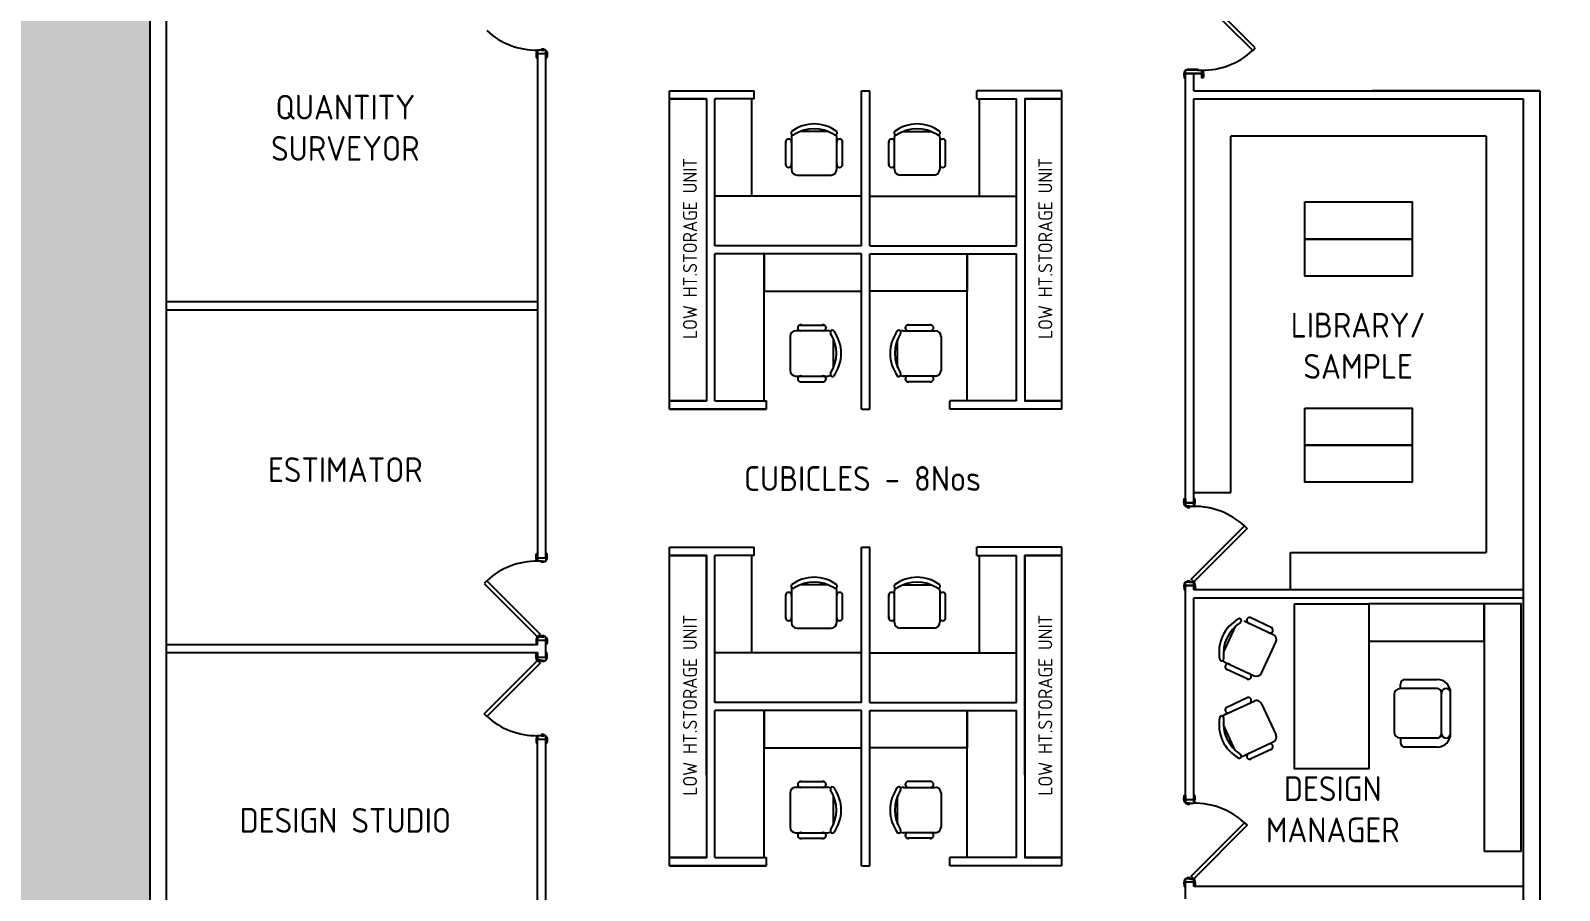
# Model space of a CAD drawing. Header units: inches. Extents: x 527079 to 698187, y -115864 to 63842.
# Drawn here: x 551540 to 570092, y -91417 to -80988 of the extents above; entities that cross this region are included whole.
import ezdxf

# ---------------------------------------------------------------- set-up
doc = ezdxf.new("R2010")
doc.units = ezdxf.units.IN
doc.header["$LTSCALE"] = 8
doc.header["$MEASUREMENT"] = 0
for name, color, linetype in [('doors_windows', 250, 'Continuous'), ('floor', 177, 'Continuous'), ('furn_eq', 34, 'Continuous'), ('hatch', 8, 'Continuous'), ('txt', 7, 'Continuous'), ('walls', 5, 'Continuous')]:
    doc.layers.add(name, color=color, linetype=linetype)
doc.styles.get("Standard").update_dxf_attribs({"font": 'isocp.shx'})

msp = doc.modelspace()

# ---------------------------------------------------------------- hatches: boundary and pattern name
at = {"layer": 'hatch'}
h = msp.add_hatch(color=254, dxfattribs=at)
h.paths.add_polyline_path([(552987, -99667), (533187, -99667), (533187, -74017), (533187, -39917), (697987, -39917), (697987, -110717), (623187, -110717), (623187, -105017), (623187, -104817), (603212, -104817), (603212, -73817), (552987, -73817)])
h.paths.add_polyline_path([(617987, -74717), (628187, -74717), (628187, -80917), (617987, -80917)], flags=16)

# ---------------------------------------------------------------- linework, layer by layer
at = {"layer": 'doors_windows', "color": 4, "ltscale": 10}
for p, q in [((557746, -81219, 0), (557741, -81219, 0)), ((557741, -81220, 0), (557741, -81219, 0)), ((557741, -81220, 0), (557742, -81220, 0)), ((557741, -81224, 0), (557741, -81222, 0)), ((557741, -81224, 0), (557741, -81222, 0)), ((557741, -81222, 0), (557742, -81222, 0)), ((557746, -81224, 0), (557741, -81224, 0)), ((557741, -81227, 0), (557774, -81227, 0)), ((557745, -81219, 0), (557742, -81219, 0)), ((557742, -81220, 0), (557742, -81219, 0)), ((557742, -81223, 0), (557742, -81222, 0)), ((557745, -81223, 0), (557742, -81223, 0)), ((557745, -81223, 0), (557745, -81219, 0)), ((557746, -81224, 0), (557746, -81219, 0)), ((557774, -81222, 0), (557774, -81227, 0)), ((565572, -81465), (565572, -81470)), ((565705, -81470), (565572, -81470)), ((565700, -81462), (565705, -81462)), ((565700, -81467), (565700, -81462)), ((565700, -81467), (565705, -81467)), ((565701, -81462), (565704, -81462)), ((565701, -81466), (565701, -81462)), ((565701, -81466), (565704, -81466)), ((565704, -81463), (565704, -81462)), ((565705, -81463), (565704, -81463)), ((565705, -81465), (565704, -81465)), ((565704, -81466), (565704, -81465)), ((565705, -81463), (565705, -81462)), ((565705, -81467), (565705, -81465)), ((565705, -81467), (565705, -81465)), ((565554, -86717, 0), (565554, -86667, 0)), ((565572, -86762, 0), (565572, -86757, 0)), ((565605, -86757, 0), (565572, -86757, 0)), ((565600, -86760, 0), (565600, -86765, 0)), ((565600, -86760, 0), (565605, -86760, 0)), ((565600, -86765, 0), (565605, -86765, 0)), ((565601, -86760, 0), (565604, -86760, 0)), ((565601, -86760, 0), (565601, -86764, 0)), ((565601, -86764, 0), (565604, -86764, 0)), ((565604, -86760, 0), (565604, -86761, 0)), ((565605, -86761, 0), (565604, -86761, 0)), ((565604, -86763, 0), (565604, -86764, 0)), ((565605, -86763, 0), (565604, -86763, 0)), ((565605, -86760, 0), (565605, -86761, 0)), ((565605, -86760, 0), (565605, -86761, 0)), ((565605, -86763, 0), (565605, -86765, 0)), ((565654, -86717, 0), (565654, -86667, 0)), ((565654, -86667, 0), (565654, -86717, 0)), ((557741, -87422, 0), (557774, -87422, 0)), ((557741, -87425, 0), (557741, -87427, 0)), ((557746, -87425, 0), (557741, -87425, 0)), ((557741, -87425, 0), (557741, -87427, 0)), ((557741, -87427, 0), (557742, -87427, 0)), ((557741, -87429, 0), (557741, -87430, 0)), ((557741, -87429, 0), (557742, -87429, 0)), ((557746, -87430, 0), (557741, -87430, 0)), ((557742, -87426, 0), (557742, -87427, 0)), ((557745, -87426, 0), (557742, -87426, 0)), ((557742, -87429, 0), (557742, -87430, 0)), ((557745, -87430, 0), (557742, -87430, 0)), ((557745, -87426, 0), (557745, -87430, 0)), ((557746, -87425, 0), (557746, -87430, 0)), ((557774, -87427, 0), (557774, -87422, 0)), ((565554, -87767, 0), (565554, -87699, 0)), ((565572, -87672, 0), (565572, -87677, 0)), ((565605, -87677, 0), (565572, -87677, 0)), ((565600, -87669, 0), (565605, -87669, 0)), ((565600, -87674, 0), (565600, -87669, 0)), ((565600, -87674, 0), (565605, -87674, 0)), ((565601, -87669, 0), (565604, -87669, 0)), ((565601, -87673, 0), (565601, -87669, 0)), ((565601, -87673, 0), (565604, -87673, 0)), ((565604, -87670, 0), (565604, -87669, 0)), ((565605, -87670, 0), (565604, -87670, 0)), ((565605, -87672, 0), (565604, -87672, 0)), ((565604, -87673, 0), (565604, -87672, 0)), ((565605, -87670, 0), (565605, -87669, 0)), ((565605, -87674, 0), (565605, -87672, 0)), ((565605, -87674, 0), (565605, -87672, 0)), ((565619, -87673, 0), (565657, -87673, 0)), ((565619, -87673, 0), (565619, -87675, 0)), ((565619, -87675, 0), (565656, -87675, 0)), ((565619, -87677, 0), (565619, -87679, 0)), ((565619, -87677, 0), (565656, -87677, 0)), ((565619, -87679, 0), (565657, -87679, 0)), ((565654, -87676, 0), (565667, -87676, 0)), ((565654, -87767, 0), (565654, -87717, 0)), ((565654, -87767, 0), (565654, -87717, 0)), ((565661, -87669, 0), (565661, -87682, 0)), ((557692, -88341, 0), (557679, -88341, 0)), ((557685, -88335, 0), (557685, -88348, 0)), ((557727, -88338, 0), (557689, -88338, 0)), ((557727, -88344, 0), (557689, -88344, 0)), ((557727, -88340, 0), (557690, -88340, 0)), ((557727, -88342, 0), (557690, -88342, 0)), ((557692, -88432, 0), (557692, -88382, 0)), ((557727, -88338, 0), (557727, -88340, 0)), ((557727, -88342, 0), (557727, -88344, 0)), ((557741, -88336, 0), (557741, -88334, 0)), ((557746, -88334, 0), (557741, -88334, 0)), ((557741, -88336, 0), (557742, -88336, 0)), ((557741, -88338, 0), (557742, -88338, 0)), ((557741, -88339, 0), (557741, -88338, 0)), ((557741, -88339, 0), (557741, -88338, 0)), ((557746, -88339, 0), (557741, -88339, 0)), ((557741, -88342, 0), (557774, -88342, 0)), ((557742, -88336, 0), (557742, -88335, 0)), ((557745, -88335, 0), (557742, -88335, 0)), ((557742, -88339, 0), (557742, -88338, 0)), ((557745, -88339, 0), (557742, -88339, 0)), ((557745, -88339, 0), (557745, -88335, 0)), ((557746, -88339, 0), (557746, -88334, 0)), ((557774, -88337, 0), (557774, -88342, 0)), ((557792, -88432, 0), (557792, -88365, 0)), ((557692, -88628, 0), (557679, -88628, 0)), ((557685, -88634, 0), (557685, -88621, 0)), ((557727, -88625, 0), (557689, -88625, 0)), ((557727, -88631, 0), (557689, -88631, 0)), ((557727, -88627, 0), (557690, -88627, 0)), ((557727, -88629, 0), (557690, -88629, 0)), ((557692, -88537, 0), (557692, -88587, 0)), ((557727, -88627, 0), (557727, -88625, 0)), ((557727, -88631, 0), (557727, -88629, 0)), ((557741, -88627, 0), (557774, -88627, 0)), ((557741, -88630, 0), (557741, -88631, 0)), ((557741, -88630, 0), (557741, -88631, 0)), ((557746, -88630, 0), (557741, -88630, 0)), ((557741, -88631, 0), (557742, -88631, 0)), ((557741, -88633, 0), (557742, -88633, 0)), ((557741, -88633, 0), (557741, -88635, 0)), ((557746, -88635, 0), (557741, -88635, 0)), ((557745, -88630, 0), (557742, -88630, 0)), ((557742, -88630, 0), (557742, -88631, 0)), ((557742, -88633, 0), (557742, -88634, 0)), ((557745, -88634, 0), (557742, -88634, 0)), ((557745, -88630, 0), (557745, -88634, 0)), ((557746, -88630, 0), (557746, -88635, 0)), ((557774, -88632, 0), (557774, -88627, 0)), ((557746, -89534, 0), (557741, -89534, 0)), ((557741, -89536, 0), (557741, -89534, 0)), ((557741, -89536, 0), (557742, -89536, 0)), ((557741, -89539, 0), (557741, -89538, 0)), ((557741, -89539, 0), (557741, -89538, 0)), ((557741, -89538, 0), (557742, -89538, 0)), ((557746, -89539, 0), (557741, -89539, 0)), ((557741, -89542, 0), (557774, -89542, 0)), ((557745, -89535, 0), (557742, -89535, 0)), ((557742, -89536, 0), (557742, -89535, 0)), ((557742, -89539, 0), (557742, -89538, 0)), ((557745, -89539, 0), (557742, -89539, 0)), ((557745, -89539, 0), (557745, -89535, 0)), ((557746, -89539, 0), (557746, -89534, 0)), ((557774, -89537, 0), (557774, -89542, 0)), ((565572, -90362, 0), (565572, -90357, 0)), ((565605, -90357, 0), (565572, -90357, 0)), ((565600, -90360, 0), (565600, -90365, 0)), ((565600, -90360, 0), (565605, -90360, 0)), ((565600, -90365, 0), (565605, -90365, 0)), ((565601, -90360, 0), (565604, -90360, 0)), ((565601, -90360, 0), (565601, -90364, 0)), ((565601, -90364, 0), (565604, -90364, 0)), ((565604, -90360, 0), (565604, -90361, 0)), ((565605, -90361, 0), (565604, -90361, 0)), ((565604, -90363, 0), (565604, -90364, 0)), ((565605, -90363, 0), (565604, -90363, 0)), ((565605, -90360, 0), (565605, -90361, 0)), ((565605, -90360, 0), (565605, -90361, 0)), ((565605, -90363, 0), (565605, -90365, 0)), ((565572, -91272, 0), (565572, -91277, 0)), ((565605, -91277, 0), (565572, -91277, 0)), ((565600, -91269, 0), (565605, -91269, 0)), ((565600, -91274, 0), (565600, -91269, 0)), ((565600, -91274, 0), (565605, -91274, 0)), ((565601, -91269, 0), (565604, -91269, 0)), ((565601, -91273, 0), (565601, -91269, 0)), ((565601, -91273, 0), (565604, -91273, 0)), ((565604, -91270, 0), (565604, -91269, 0)), ((565605, -91270, 0), (565604, -91270, 0)), ((565605, -91272, 0), (565604, -91272, 0)), ((565604, -91273, 0), (565604, -91272, 0)), ((565605, -91270, 0), (565605, -91269, 0)), ((565605, -91274, 0), (565605, -91272, 0)), ((565605, -91274, 0), (565605, -91272, 0)), ((565619, -91273, 0), (565657, -91273, 0)), ((565619, -91273, 0), (565619, -91275, 0)), ((565619, -91275, 0), (565656, -91275, 0)), ((565619, -91277, 0), (565619, -91279, 0)), ((565619, -91277, 0), (565656, -91277, 0)), ((565619, -91279, 0), (565657, -91279, 0)), ((565654, -91276, 0), (565667, -91276, 0)), ((565661, -91269, 0), (565661, -91282, 0)), ((565554, -91367, 0), (565554, -91299, 0))]:
    msp.add_line(p, q, dxfattribs=at)
for points in [[(566401, -81199), (565754, -80552), (565722, -80583), (566370, -81231)], [(565554, -81545), (565554, -81495), (565546, -81495), (565546, -81545)], [(565754, -81545), (565754, -81495), (565762, -81495), (565762, -81545)]]:
    msp.add_lwpolyline(points, close=True, dxfattribs=at)
at = {"layer": 'doors_windows', "color": 4, "ltscale": 10, "elevation": 0}
for points in [[(557684, -81252), (557692, -81252), (557692, -81237), (557682, -81237, 0.149634), (557678, -81317), (557692, -81317), (557692, -81302), (557684, -81302)], [(557741, -81227), (557692, -81227), (557692, -81267), (557792, -81267), (557792, -81228, 0.414214), (557785, -81222), (557774, -81222), (557774, -81222, 0.414214), (557767, -81215), (557767, -81215), (557767, -81212), (557741, -81212)], [(557800, -81252), (557792, -81252), (557792, -81237), (557802, -81237, -0.149634), (557806, -81317), (557792, -81317), (557792, -81302), (557800, -81302)], [(565546, -86732), (565554, -86732), (565554, -86747), (565544, -86747, -0.149634), (565540, -86667), (565554, -86667), (565554, -86682), (565546, -86682)], [(565605, -86757), (565654, -86757), (565654, -86717), (565554, -86717), (565554, -86755, 0.414214), (565561, -86762), (565572, -86762), (565572, -86762, 0.414214), (565579, -86768), (565579, -86768), (565579, -86772), (565605, -86772)], [(565662, -86732), (565654, -86732), (565654, -86747), (565664, -86747, 0.149634), (565668, -86667), (565654, -86667), (565654, -86682), (565662, -86682)], [(557684, -87397), (557692, -87397), (557692, -87412), (557682, -87412, -0.149634), (557678, -87332), (557692, -87332), (557692, -87347), (557684, -87347)], [(557741, -87422), (557692, -87422), (557692, -87382), (557792, -87382), (557792, -87421, -0.414214), (557785, -87427), (557774, -87427), (557774, -87427, -0.414214), (557767, -87434), (557767, -87434), (557767, -87437), (557741, -87437)], [(557800, -87397), (557792, -87397), (557792, -87412), (557802, -87412, 0.149634), (557806, -87332), (557792, -87332), (557792, -87347), (557800, -87347)], [(565546, -87702), (565554, -87702), (565554, -87687), (565544, -87687, 0.149634), (565540, -87767), (565554, -87767), (565554, -87752), (565546, -87752)], [(565605, -87677), (565654, -87677), (565654, -87717), (565554, -87717), (565554, -87678, -0.414214), (565561, -87672), (565572, -87672), (565572, -87672, -0.414214), (565579, -87665), (565579, -87665), (565579, -87662), (565605, -87662)], [(565662, -87702), (565654, -87702), (565654, -87687), (565664, -87687, -0.149634), (565668, -87767), (565654, -87767), (565654, -87752), (565662, -87752)], [(557684, -88367), (557692, -88367), (557692, -88352), (557682, -88352, 0.149634), (557678, -88432), (557692, -88432), (557692, -88417), (557684, -88417)], [(557741, -88342), (557692, -88342), (557692, -88382), (557792, -88382), (557792, -88344, 0.414214), (557785, -88337), (557774, -88337), (557774, -88337, 0.414214), (557767, -88331), (557767, -88331), (557767, -88327), (557741, -88327)], [(557800, -88367), (557792, -88367), (557792, -88352), (557802, -88352, -0.149634), (557806, -88432), (557792, -88432), (557792, -88417), (557800, -88417)], [(557684, -88602), (557692, -88602), (557692, -88617), (557682, -88617, -0.149634), (557678, -88537), (557692, -88537), (557692, -88552), (557684, -88552)], [(557741, -88627), (557692, -88627), (557692, -88587), (557792, -88587), (557792, -88625, -0.414214), (557785, -88632), (557774, -88632), (557774, -88632, -0.414214), (557767, -88638), (557767, -88638), (557767, -88642), (557741, -88642)], [(557800, -88602), (557792, -88602), (557792, -88617), (557802, -88617, 0.149634), (557806, -88537), (557792, -88537), (557792, -88552), (557800, -88552)], [(557684, -89567), (557692, -89567), (557692, -89552), (557682, -89552, 0.149634), (557678, -89632), (557692, -89632), (557692, -89617), (557684, -89617)], [(557741, -89542), (557692, -89542), (557692, -89582), (557792, -89582), (557792, -89544, 0.414214), (557785, -89537), (557774, -89537), (557774, -89537, 0.414214), (557767, -89531), (557767, -89531), (557767, -89527), (557741, -89527)], [(557800, -89567), (557792, -89567), (557792, -89552), (557802, -89552, -0.149634), (557806, -89632), (557792, -89632), (557792, -89617), (557800, -89617)], [(565546, -90332), (565554, -90332), (565554, -90347), (565544, -90347, -0.149634), (565540, -90267), (565554, -90267), (565554, -90282), (565546, -90282)], [(565605, -90357), (565654, -90357), (565654, -90317), (565554, -90317), (565554, -90355, 0.414214), (565561, -90362), (565572, -90362), (565572, -90362, 0.414214), (565579, -90368), (565579, -90368), (565579, -90372), (565605, -90372)], [(565662, -90332), (565654, -90332), (565654, -90347), (565664, -90347, 0.149634), (565668, -90267), (565654, -90267), (565654, -90282), (565662, -90282)], [(565605, -91277), (565654, -91277), (565654, -91317), (565554, -91317), (565554, -91278, -0.414214), (565561, -91272), (565572, -91272), (565572, -91272, -0.414214), (565579, -91265), (565579, -91265), (565579, -91262), (565605, -91262)], [(565546, -91302), (565554, -91302), (565554, -91287), (565544, -91287, 0.149634), (565540, -91367), (565554, -91367), (565554, -91352), (565546, -91352)], [(565662, -91302), (565654, -91302), (565654, -91287), (565664, -91287, -0.149634), (565668, -91367), (565654, -91367), (565654, -91352), (565662, -91352)]]:
    msp.add_lwpolyline(points, format="xyb", close=True, dxfattribs=at)
for points in [[(557692, -81302), (557692, -81252), (557684, -81252), (557684, -81302)], [(557792, -81302), (557792, -81252), (557800, -81252), (557800, -81302)], [(565554, -86682), (565554, -86732), (565546, -86732), (565546, -86682)], [(565654, -86682), (565654, -86732), (565662, -86732), (565662, -86682)], [(566301, -87027), (565654, -87675), (565622, -87643), (566270, -86995)], [(557692, -87347), (557692, -87397), (557684, -87397), (557684, -87347)], [(557792, -87347), (557792, -87397), (557800, -87397), (557800, -87347)], [(557044, -87693), (557692, -88340), (557724, -88309), (557076, -87661)], [(565554, -87752), (565554, -87702), (565546, -87702), (565546, -87752)], [(565654, -87752), (565654, -87702), (565662, -87702), (565662, -87752)], [(557692, -88417), (557692, -88367), (557684, -88367), (557684, -88417)], [(557044, -89276), (557692, -88629), (557724, -88660), (557076, -89308)], [(557692, -88552), (557692, -88602), (557684, -88602), (557684, -88552)], [(557792, -88552), (557792, -88602), (557800, -88602), (557800, -88552)], [(557692, -89617), (557692, -89567), (557684, -89567), (557684, -89617)], [(557792, -89617), (557792, -89567), (557800, -89567), (557800, -89617)], [(565554, -90282), (565554, -90332), (565546, -90332), (565546, -90282)], [(565654, -90282), (565654, -90332), (565662, -90332), (565662, -90282)], [(566301, -90627), (565654, -91275), (565622, -91243), (566270, -90595)], [(565554, -91352), (565554, -91302), (565546, -91302), (565546, -91352)], [(565654, -91352), (565654, -91302), (565662, -91302), (565662, -91352)]]:
    msp.add_lwpolyline(points, close=True, dxfattribs=at)
at = {"layer": 'doors_windows', "color": 4, "ltscale": 10}
for points in [[(565546, -81495), (565554, -81495), (565554, -81480), (565544, -81480, 0.149634), (565540, -81560), (565554, -81560), (565554, -81545), (565546, -81545)], [(565705, -81470), (565754, -81470), (565754, -81510), (565554, -81510), (565554, -81471, -0.414214), (565561, -81465), (565572, -81465), (565572, -81465, -0.414214), (565579, -81458), (565579, -81458), (565579, -81455), (565705, -81455)], [(565762, -81495), (565754, -81495), (565754, -81480), (565764, -81480, -0.149634), (565768, -81560), (565754, -81560), (565754, -81545), (565762, -81545)]]:
    msp.add_lwpolyline(points, format="xyb", close=True, dxfattribs=at)
for points in [[(565754, -81560), (565755, -81545)], [(565654, -87767), (565655, -87752)], [(557692, -88432), (557691, -88417)], [(557692, -88537), (557691, -88552)], [(565654, -91367), (565655, -91352)]]:
    msp.add_lwpolyline(points, dxfattribs=at)
for centre, radius in [((565661, -87676, 0), 5), ((565661, -87676, 0), 3), ((557685, -88341, 0), 5), ((557685, -88341, 0), 3), ((557685, -88628, 0), 5), ((557685, -88628, 0), 3), ((565661, -91276, 0), 5), ((565661, -91276, 0), 3)]:
    msp.add_circle(centre, radius, dxfattribs=at)
for centre, radius, start, end in [((557680, -80335, 0), 890, 227.2412, 270.7503), ((557739, -81221, 0), 2, 27.6086, 332.3914), ((557741, -81220, 0), 0.75, 204.8256, 332.2413), ((557741, -81222, 0), 0.75, 27.7587, 155.1744), ((557744, -81221, 0), 1.75, 210.5018, 149.4982), ((565765, -80578), 890, 269.2497, 312.7588), ((565702, -81464), 1.75, 30.5018, 329.4982), ((565704, -81463), 0.75, 207.7587, 335.1744), ((565704, -81465), 0.75, 24.8256, 152.2413), ((565707, -81464), 2, 207.6086, 152.3914), ((565602, -86762, 0), 1.75, 30.5018, 329.4982), ((565604, -86761, 0), 0.75, 207.7587, 335.1744), ((565604, -86763, 0), 0.75, 24.8256, 152.2413), ((565607, -86762, 0), 2, 207.6086, 152.3914), ((565665, -87649, 0), 890, 47.2412, 90.7503), ((557680, -88314, 0), 890, 89.2497, 132.7588), ((557739, -87428, 0), 2, 27.6086, 332.3914), ((557741, -87427, 0), 0.75, 204.8256, 332.2413), ((557741, -87429, 0), 0.75, 27.7587, 155.1744), ((557744, -87428, 0), 1.75, 210.5018, 149.4982), ((565602, -87671, 0), 1.75, 30.5018, 329.4982), ((565604, -87670, 0), 0.75, 207.7587, 335.1744), ((565604, -87672, 0), 0.75, 24.8256, 152.2413), ((565607, -87671, 0), 2, 207.6086, 152.3914), ((557739, -88337, 0), 2, 27.6086, 332.3914), ((557741, -88336, 0), 0.75, 204.8256, 332.2413), ((557741, -88338, 0), 0.75, 27.7587, 155.1744), ((557744, -88337, 0), 1.75, 210.5018, 149.4982), ((557739, -88632, 0), 2, 27.6086, 332.3914), ((557741, -88631, 0), 0.75, 204.8256, 332.2413), ((557741, -88633, 0), 0.75, 27.7587, 155.1744), ((557744, -88632, 0), 1.75, 210.5018, 149.4982), ((557680, -88650, 0), 890, 227.2412, 270.7503), ((557739, -89537, 0), 2, 27.6086, 332.3914), ((557741, -89536, 0), 0.75, 204.8256, 332.2413), ((557741, -89538, 0), 0.75, 27.7587, 155.1744), ((557744, -89537, 0), 1.75, 210.5018, 149.4982), ((565602, -90362, 0), 1.75, 30.5018, 329.4982), ((565604, -90361, 0), 0.75, 207.7587, 335.1744), ((565604, -90363, 0), 0.75, 24.8256, 152.2413), ((565607, -90362, 0), 2, 207.6086, 152.3914), ((565665, -91249, 0), 890, 47.2412, 90.7503), ((565602, -91271, 0), 1.75, 30.5018, 329.4982), ((565604, -91270, 0), 0.75, 207.7587, 335.1744), ((565604, -91272, 0), 0.75, 24.8256, 152.2413), ((565607, -91271, 0), 2, 207.6086, 152.3914)]:
    msp.add_arc(centre, radius, start, end, dxfattribs=at)
at = {"layer": 'floor'}
for p, q in [((565654, -90317, 0), (565654, -90267, 0)), ((565654, -90267, 0), (565654, -90317, 0))]:
    msp.add_line(p, q, dxfattribs=at)
at = {"layer": 'furn_eq'}
for p, q in [((560292, -82997, 0), (560292, -81817, 0)), ((563054, -82997, 0), (563054, -81817, 0)), ((560703, -82622, 0), (560703, -82330, 0)), ((560773, -82281, 0), (560773, -82671, 0)), ((561218, -82213, 0), (560877, -82213, 0)), ((561323, -82671, 0), (561323, -82281, 0)), ((561392, -82622, 0), (561392, -82330, 0)), ((561954, -82622, 0), (561954, -82330, 0)), ((562023, -82671, 0), (562023, -82281, 0)), ((562127, -82213, 0), (562468, -82213, 0)), ((562573, -82281, 0), (562573, -82671, 0)), ((562643, -82622, 0), (562643, -82330, 0)), ((566104, -86591, 0), (566104, -82267, 0)), ((569204, -82267, 0), (566104, -82267, 0)), ((569204, -82267, 0), (569204, -87317, 0)), ((560842, -82740, 0), (561254, -82740, 0)), ((562504, -82740, 0), (562092, -82740, 0)), ((561623, -82997, 0), (559842, -82997, 0)), ((561723, -82997, 0), (563504, -82997, 0)), ((560442, -85478, 0), (560442, -83697, 0)), ((560442, -83697, 0), (560442, -84147, 0)), ((562904, -85478, 0), (562904, -83697, 0)), ((562904, -83697, 0), (562904, -84147, 0)), ((560442, -84147, 0), (561623, -84147, 0)), ((562904, -84147, 0), (561723, -84147, 0)), ((560875, -84559, 0), (561167, -84559, 0)), ((562471, -84559, 0), (562179, -84559, 0)), ((560757, -84697, 0), (560757, -85110, 0)), ((561216, -84628, 0), (560826, -84628, 0)), ((561285, -85074, 0), (561285, -84733, 0)), ((562061, -85074, 0), (562061, -84733, 0)), ((562130, -84628, 0), (562520, -84628, 0)), ((562588, -84697, 0), (562588, -85110, 0)), ((560826, -85178, 0), (561216, -85178, 0)), ((560875, -85247, 0), (561167, -85247, 0)), ((562520, -85178, 0), (562130, -85178, 0)), ((562471, -85247, 0), (562179, -85247, 0)), ((565654, -86591, 0), (566104, -86591, 0)), ((560292, -88536, 0), (560292, -87355, 0)), ((563054, -88536, 0), (563054, -87355, 0)), ((566829, -87767, 0), (566829, -87317, 0)), ((566829, -87317, 0), (569204, -87317, 0)), ((561218, -87710, 0), (560877, -87710, 0)), ((562127, -87710, 0), (562468, -87710, 0)), ((560703, -88120, 0), (560703, -87827, 0)), ((560773, -87779, 0), (560773, -88168, 0)), ((561323, -88168, 0), (561323, -87779, 0)), ((561392, -88120, 0), (561392, -87827, 0)), ((561954, -88120, 0), (561954, -87827, 0)), ((562023, -88168, 0), (562023, -87779, 0)), ((562573, -87779, 0), (562573, -88168, 0)), ((562643, -88120, 0), (562643, -87827, 0)), ((566604, -88232, 0), (566339, -88108, 0)), ((560842, -88237, 0), (561254, -88237, 0)), ((562504, -88237, 0), (562092, -88237, 0)), ((566159, -88215, 0), (566015, -88524, 0)), ((566619, -88315, 0), (566266, -88150, 0)), ((566477, -88780, 0), (566652, -88406, 0)), ((561623, -88536, 0), (559842, -88536, 0)), ((561723, -88536, 0), (563504, -88536, 0)), ((566033, -88648, 0), (566386, -88813, 0)), ((566312, -88856, 0), (566048, -88732, 0)), ((568217, -88859, 0), (568608, -88859, 0)), ((568087, -89043, 0), (568087, -89493, 0)), ((568162, -88968, 0), (568162, -88914, 0)), ((568608, -88968, 0), (568162, -88968, 0)), ((568662, -89514, 0), (568662, -89023, 0)), ((568772, -89514, 0), (568772, -89023, 0)), ((560442, -91017, 0), (560442, -89236, 0)), ((560442, -89236, 0), (560442, -89686, 0)), ((562904, -91017, 0), (562904, -89236, 0)), ((562904, -89236, 0), (562904, -89686, 0)), ((566033, -89285, 0), (566386, -89120, 0)), ((566312, -89078, 0), (566048, -89201, 0)), ((566477, -89153, 0), (566652, -89527, 0)), ((566159, -89718, 0), (566015, -89409, 0)), ((568162, -89568, 0), (568608, -89568, 0)), ((568162, -89568, 0), (568162, -89623, 0)), ((560442, -89686, 0), (561623, -89686, 0)), ((562904, -89686, 0), (561723, -89686, 0)), ((566619, -89619, 0), (566266, -89783, 0)), ((566604, -89702, 0), (566339, -89825, 0)), ((568217, -89677, 0), (568608, -89677, 0)), ((560875, -90097, 0), (561167, -90097, 0)), ((562471, -90097, 0), (562179, -90097, 0)), ((560757, -90235, 0), (560757, -90648, 0)), ((561216, -90167, 0), (560826, -90167, 0)), ((561285, -90612, 0), (561285, -90271, 0)), ((562061, -90612, 0), (562061, -90271, 0)), ((562130, -90167, 0), (562520, -90167, 0)), ((562588, -90235, 0), (562588, -90648, 0)), ((560826, -90717, 0), (561216, -90717, 0)), ((562520, -90717, 0), (562130, -90717, 0)), ((560875, -90785, 0), (561167, -90785, 0)), ((562471, -90785, 0), (562179, -90785, 0))]:
    msp.add_line(p, q, dxfattribs=at)
at = {"layer": 'furn_eq', "elevation": 0}
for points in [[(559292, -81817), (559742, -81817), (559742, -85478), (559292, -85478)], [(564054, -81817), (563604, -81817), (563604, -85478), (564054, -85478)], [(567004, -83067), (568304, -83067), (568304, -83517), (567004, -83517)], [(567004, -83517), (568304, -83517), (568304, -83967), (567004, -83967)], [(567004, -85567), (568304, -85567), (568304, -86017), (567004, -86017)], [(567004, -86017), (568304, -86017), (568304, -86467), (567004, -86467)], [(559292, -87355), (559742, -87355), (559742, -91017), (559292, -91017)], [(564054, -87355), (563604, -87355), (563604, -91017), (564054, -91017)], [(567779, -88392), (569179, -88392), (569179, -87942), (567779, -87942)], [(569179, -90942), (569629, -90942), (569629, -87942), (569179, -87942)]]:
    msp.add_lwpolyline(points, close=True, dxfattribs=at)
at = {"layer": 'furn_eq'}
msp.add_lwpolyline([(566879, -87942), (567779, -87942), (567779, -89942), (566879, -89942)], close=True, dxfattribs=at)
for centre, radius, start, end in [((561048, -82579, 0), 458, 53.1301, 126.8699), ((561048, -82629, 0), 450, 57.5758, 122.4242), ((562298, -82579, 0), 458, 53.1301, 126.8699), ((562298, -82629, 0), 450, 57.5758, 122.4242), ((560738, -82340, 0), 35.8, 343.7398, 196.2602), ((560793, -82228, 0), 25.1, 143.3099, 302.0274), ((560842, -82281, 0), 68.8, 152.4156, 180), ((561303, -82228, 0), 25.1, 237.9726, 36.6901), ((561254, -82281, 0), 68.8, 0, 27.5844), ((561357, -82340, 0), 35.8, 343.7398, 196.2602), ((561989, -82340, 0), 35.8, 343.7398, 196.2602), ((562043, -82228, 0), 25.1, 143.3099, 302.0274), ((562092, -82281, 0), 68.8, 152.4156, 180), ((562553, -82228, 0), 25.1, 237.9726, 36.6901), ((562504, -82281, 0), 68.8, 0, 27.5844), ((562608, -82340, 0), 35.8, 343.7398, 196.2602), ((560738, -82612, 0), 35.8, 163.7398, 16.2602), ((560842, -82671, 0), 68.8, 180, 270), ((561254, -82671, 0), 68.8, 270, 0), ((561357, -82612, 0), 35.8, 163.7398, 16.2602), ((561989, -82612, 0), 35.8, 163.7398, 16.2602), ((562092, -82671, 0), 68.8, 180, 270), ((562504, -82671, 0), 68.8, 270, 0), ((562608, -82612, 0), 35.8, 163.7398, 16.2602), ((560885, -84593, 0), 35.8, 73.7398, 286.2602), ((561157, -84593, 0), 35.8, 253.7398, 106.2602), ((562189, -84593, 0), 35.8, 73.7398, 286.2602), ((562461, -84593, 0), 35.8, 253.7398, 106.2602), ((560826, -84697, 0), 68.8, 90, 180), ((561216, -84697, 0), 68.8, 62.4156, 90), ((561270, -84648, 0), 25.1, 53.3099, 212.0274), ((560868, -84903, 0), 450, 327.5758, 32.4242), ((560918, -84903, 0), 458, 323.1301, 36.8699), ((562428, -84903, 0), 458, 143.1301, 216.8699), ((562478, -84903, 0), 450, 147.5758, 212.4242), ((562076, -84648, 0), 25.1, 327.9726, 126.6901), ((562130, -84697, 0), 68.8, 90, 117.5844), ((562520, -84697, 0), 68.8, 0, 90), ((560826, -85110, 0), 68.8, 180, 270), ((561270, -85158, 0), 25.1, 147.9726, 306.6901), ((562076, -85158, 0), 25.1, 233.3099, 32.0274), ((562520, -85110, 0), 68.8, 270, 0), ((560885, -85213, 0), 35.8, 73.7398, 286.2602), ((561157, -85213, 0), 35.8, 253.7398, 106.2602), ((561216, -85110, 0), 68.8, 270, 297.5844), ((562130, -85110, 0), 68.8, 242.4156, 270), ((562189, -85213, 0), 35.8, 73.7398, 286.2602), ((562461, -85213, 0), 35.8, 253.7398, 106.2602), ((560793, -87725, 0), 25.1, 143.3099, 302.0274), ((561048, -88077, 0), 458, 53.1301, 126.8699), ((560842, -87779, 0), 68.8, 152.4156, 180), ((561048, -88127, 0), 450, 57.5758, 122.4242), ((561303, -87725, 0), 25.1, 237.9726, 36.6901), ((561254, -87779, 0), 68.8, 0, 27.5844), ((562043, -87725, 0), 25.1, 143.3099, 302.0274), ((562298, -88077, 0), 458, 53.1301, 126.8699), ((562092, -87779, 0), 68.8, 152.4156, 180), ((562298, -88127, 0), 450, 57.5758, 122.4242), ((562553, -87725, 0), 25.1, 237.9726, 36.6901), ((562504, -87779, 0), 68.8, 0, 27.5844), ((560738, -87838, 0), 35.8, 343.7398, 196.2602), ((561357, -87838, 0), 35.8, 343.7398, 196.2602), ((561989, -87838, 0), 35.8, 343.7398, 196.2602), ((562608, -87838, 0), 35.8, 343.7398, 196.2602), ((560738, -88110, 0), 35.8, 163.7398, 16.2602), ((561357, -88110, 0), 35.8, 163.7398, 16.2602), ((561989, -88110, 0), 35.8, 163.7398, 16.2602), ((562608, -88110, 0), 35.8, 163.7398, 16.2602), ((566419, -88525, 0), 458, 118.1185, 191.8583), ((566208, -88145, 0), 25.1, 302.9609, 101.6784), ((566333, -88143, 0), 35.8, 48.7281, 261.2486), ((560842, -88168, 0), 68.8, 180, 270), ((561254, -88168, 0), 68.8, 270, 0), ((562092, -88168, 0), 68.8, 180, 270), ((562504, -88168, 0), 68.8, 270, 0), ((566464, -88546, 0), 450, 122.5641, 187.4126), ((566580, -88259, 0), 35.8, 228.7281, 81.2486), ((566590, -88377, 0), 68.8, 334.9884, 64.9884), ((565993, -88607, 0), 25.1, 208.2983, 7.0158), ((566062, -88586, 0), 68.8, 217.4039, 244.9884), ((566071, -88705, 0), 35.8, 48.7281, 261.2486), ((566318, -88820, 0), 35.8, 228.7281, 81.2486), ((566415, -88751, 0), 68.8, 244.9884, 334.9884), ((568217, -88914, 0), 54.5, 90, 180), ((568608, -89023, 0), 164, 0, 90), ((568162, -89043, 0), 75, 90, 180), ((568608, -89023, 0), 54.5, 0, 90), ((568717, -89023, 0), 54.5, 0, 180), ((566071, -89228, 0), 35.8, 98.7514, 311.2719), ((566318, -89113, 0), 35.8, 278.7514, 131.2719), ((566415, -89183, 0), 68.8, 25.0116, 115.0116), ((566419, -89408, 0), 458, 168.1417, 241.8815), ((565993, -89326, 0), 25.1, 352.9842, 151.7017), ((566062, -89347, 0), 68.8, 115.0116, 142.5961), ((566464, -89387, 0), 450, 172.5874, 237.4359), ((566590, -89556, 0), 68.8, 295.0116, 25.0116), ((568162, -89493, 0), 75, 180, 270), ((568608, -89514, 0), 54.5, 270, 0), ((568608, -89514, 0), 164, 270, 0), ((568717, -89514, 0), 54.5, 180, 0), ((566208, -89788, 0), 25.1, 258.3216, 57.0391), ((566237, -89721, 0), 68.8, 267.4272, 295.0116), ((566333, -89790, 0), 35.8, 98.7514, 311.2719), ((566580, -89675, 0), 35.8, 278.7514, 131.2719), ((568217, -89623, 0), 54.5, 180, 270), ((560885, -90131, 0), 35.8, 73.7398, 286.2602), ((561157, -90131, 0), 35.8, 253.7398, 106.2602), ((561270, -90187, 0), 25.1, 53.3099, 212.0274), ((562076, -90187, 0), 25.1, 327.9726, 126.6901), ((562189, -90131, 0), 35.8, 73.7398, 286.2602), ((562461, -90131, 0), 35.8, 253.7398, 106.2602), ((560826, -90235, 0), 68.8, 90, 180), ((561216, -90235, 0), 68.8, 62.4156, 90), ((560868, -90442, 0), 450, 327.5758, 32.4242), ((560918, -90442, 0), 458, 323.1301, 36.8699), ((562428, -90442, 0), 458, 143.1301, 216.8699), ((562478, -90442, 0), 450, 147.5758, 212.4242), ((562130, -90235, 0), 68.8, 90, 117.5844), ((562520, -90235, 0), 68.8, 0, 90), ((560826, -90648, 0), 68.8, 180, 270), ((560885, -90751, 0), 35.8, 73.7398, 286.2602), ((561157, -90751, 0), 35.8, 253.7398, 106.2602), ((561216, -90648, 0), 68.8, 270, 297.5844), ((561270, -90696, 0), 25.1, 147.9726, 306.6901), ((562076, -90696, 0), 25.1, 233.3099, 32.0274), ((562130, -90648, 0), 68.8, 242.4156, 270), ((562189, -90751, 0), 35.8, 73.7398, 286.2602), ((562461, -90751, 0), 35.8, 253.7398, 106.2602), ((562520, -90648, 0), 68.8, 270, 0)]:
    msp.add_arc(centre, radius, start, end, dxfattribs=at)
at = {"layer": 'walls', "ltscale": 10}
for p, q in [((552987, -78742), (552987, -93885)), ((553187, -78742), (553187, -93885)), ((557692, -81267, 0), (557692, -81317, 0)), ((557692, -81317, 0), (557692, -81267, 0)), ((557792, -87382, 0), (557792, -81267, 0)), ((557792, -81267, 0), (557792, -81317, 0)), ((565554, -86717, 0), (565554, -81510)), ((559292, -81717, 0), (560322, -81717, 0)), ((559292, -81817, 0), (559292, -81717, 0)), ((559742, -81817, 0), (559292, -81817, 0)), ((559742, -81817, 0), (559742, -85478, 0)), ((560322, -81817, 0), (559842, -81817, 0)), ((559842, -83597, 0), (559842, -81817, 0)), ((560322, -81817, 0), (560322, -81717, 0)), ((561623, -83597, 0), (561623, -81717, 0)), ((561623, -81717, 0), (561723, -81717, 0)), ((561723, -83597, 0), (561723, -81717, 0)), ((563024, -81817, 0), (563024, -81717, 0)), ((564054, -81717, 0), (563024, -81717, 0)), ((563024, -81817, 0), (563504, -81817, 0)), ((563504, -83597, 0), (563504, -81817, 0)), ((563604, -81817, 0), (564054, -81817, 0)), ((563604, -81817, 0), (563604, -85478, 0)), ((564054, -81817, 0), (564054, -81717, 0)), ((565654, -81717, 0), (569854, -81717)), ((565654, -86717, 0), (565654, -81817, 0)), ((565654, -81817, 0), (569654, -81817, 0)), ((569854, -81717), (567820, -81717, 0)), ((569654, -81817), (569654, -100017)), ((569854, -81717), (569854, -100017)), ((561623, -83597, 0), (559842, -83597, 0)), ((561723, -83597, 0), (563504, -83597, 0)), ((559842, -85478, 0), (559842, -83697, 0)), ((561623, -83697, 0), (559842, -83697, 0)), ((561623, -85578, 0), (561623, -83697, 0)), ((561723, -85578, 0), (561723, -83697, 0)), ((561723, -83697, 0), (563504, -83697, 0)), ((563504, -85478, 0), (563504, -83697, 0)), ((557692, -84277, 0), (553187, -84277, 0)), ((557692, -84377, 0), (553187, -84377, 0)), ((559292, -85578, 0), (559292, -85478, 0)), ((559292, -85478, 0), (559742, -85478, 0)), ((559842, -85478, 0), (560472, -85478, 0)), ((560472, -85578, 0), (560472, -85478, 0)), ((562693, -85578, 0), (562693, -85478, 0)), ((563504, -85478, 0), (562693, -85478, 0)), ((564054, -85478, 0), (563604, -85478, 0)), ((564054, -85578, 0), (564054, -85478, 0)), ((559292, -85578, 0), (560472, -85578, 0)), ((560472, -85578, 0), (559292, -85578, 0)), ((561623, -85578, 0), (561723, -85578, 0)), ((564054, -85578, 0), (562693, -85578, 0)), ((559292, -87255, 0), (560322, -87255, 0)), ((559292, -87355, 0), (559292, -87255, 0)), ((559742, -87355, 0), (559292, -87355, 0)), ((559742, -90017, 0), (559742, -87355, 0)), ((560322, -87355, 0), (559842, -87355, 0)), ((559842, -89136, 0), (559842, -87355, 0)), ((560322, -87355, 0), (560322, -87255, 0)), ((561623, -89136, 0), (561623, -87255, 0)), ((561623, -87255, 0), (561723, -87255, 0)), ((561723, -89136, 0), (561723, -87255, 0)), ((563024, -87355, 0), (563024, -87255, 0)), ((564054, -87255, 0), (563024, -87255, 0)), ((563024, -87355, 0), (563504, -87355, 0)), ((563504, -89136, 0), (563504, -87355, 0)), ((563604, -90017, 0), (563604, -87355, 0)), ((563604, -87355, 0), (564054, -87355, 0)), ((564054, -87355, 0), (564054, -87255, 0)), ((565554, -90317, 0), (565554, -87717, 0)), ((565654, -87767, 0), (569654, -87767, 0)), ((565654, -87867, 0), (569654, -87867, 0)), ((565654, -90317, 0), (565654, -87867, 0)), ((557692, -88437, 0), (553187, -88437, 0)), ((557792, -88587, 0), (557792, -88382, 0)), ((557692, -88537, 0), (553187, -88537, 0)), ((561623, -89136, 0), (559842, -89136, 0)), ((559842, -91017, 0), (559842, -89236, 0)), ((561623, -89236, 0), (559842, -89236, 0)), ((561623, -91117, 0), (561623, -89236, 0)), ((561723, -89136, 0), (563504, -89136, 0)), ((561723, -91117, 0), (561723, -89236, 0)), ((561723, -89236, 0), (563504, -89236, 0)), ((563504, -91017, 0), (563504, -89236, 0)), ((557792, -92767, 0), (557792, -89582, 0)), ((559742, -90017, 0), (559742, -91017, 0)), ((563604, -90017, 0), (563604, -91017, 0)), ((559292, -91117, 0), (559292, -91017, 0)), ((559292, -91017, 0), (559742, -91017, 0)), ((559842, -91017, 0), (560472, -91017, 0)), ((560472, -91117, 0), (560472, -91017, 0)), ((562693, -91117, 0), (562693, -91017, 0)), ((563504, -91017, 0), (562693, -91017, 0)), ((564054, -91017, 0), (563604, -91017, 0)), ((564054, -91117, 0), (564054, -91017, 0)), ((559292, -91117, 0), (560472, -91117, 0)), ((560472, -91117, 0), (559292, -91117, 0)), ((561623, -91117, 0), (561723, -91117, 0)), ((564054, -91117, 0), (562693, -91117, 0)), ((565554, -91517, 0), (565554, -91317, 0)), ((565654, -91367, 0), (565654, -91317, 0)), ((565654, -91367, 0), (569654, -91367, 0))]:
    msp.add_line(p, q, dxfattribs=at)
at = {"layer": 'walls'}
for p, q in [((557692, -81267, 0), (557692, -87382, 0)), ((557692, -81267, 0), (557792, -81267, 0)), ((565554, -81510), (565754, -81510)), ((565654, -81510), (565554, -81510)), ((565654, -81717, 0), (565654, -81510)), ((557692, -87382, 0), (557792, -87382, 0)), ((565554, -87717, 0), (565654, -87717, 0)), ((565654, -87717, 0), (565654, -87767, 0)), ((557692, -88437, 0), (557692, -88382, 0)), ((557692, -88382, 0), (557792, -88382, 0)), ((557692, -88537, 0), (557692, -88587, 0)), ((557692, -88587, 0), (557792, -88587, 0)), ((557692, -89582, 0), (557792, -89582, 0)), ((565654, -91317, 0), (565554, -91317, 0))]:
    msp.add_line(p, q, dxfattribs=at)
at = {"layer": 'walls', "color": 5, "ltscale": 10}
msp.add_line((557692, -92617, 0), (557692, -89582, 0), dxfattribs=at)
at = {"layer": 'walls', "elevation": 0}
msp.add_lwpolyline([(565554, -86717), (565654, -86717)], dxfattribs=at)

# ---------------------------------------------------------------- texts
at = {"layer": 'txt', "color": 176, "char_height": 300, "attachment_point": 5}
for s, insert in [('QUANTITY\\PSURVEYOR', (555359, -82167)), ('LIBRARY/\\PSAMPLE', (567650, -84811)), ('ESTIMATOR', (555359, -86314)), ('CUBICLES - 8Nos', (561636, -86421)), ('DESIGN\\PMANAGER', (567341, -90433)), ('DESIGN STUDIO', (555359, -90567))]:
    msp.add_mtext(s, dxfattribs=dict(at, insert=insert))
at = {"layer": 'txt', "color": 176, "char_height": 168.75, "attachment_point": 5, "rotation": 90}
for insert in [(559542, -83630, 0), (563854, -83630), (559542, -89169, 0), (563854, -89169, 0)]:
    msp.add_mtext('LOW HT.STORAGE UNIT', dxfattribs=dict(at, insert=insert))

doc.saveas('drawing.dxf')
